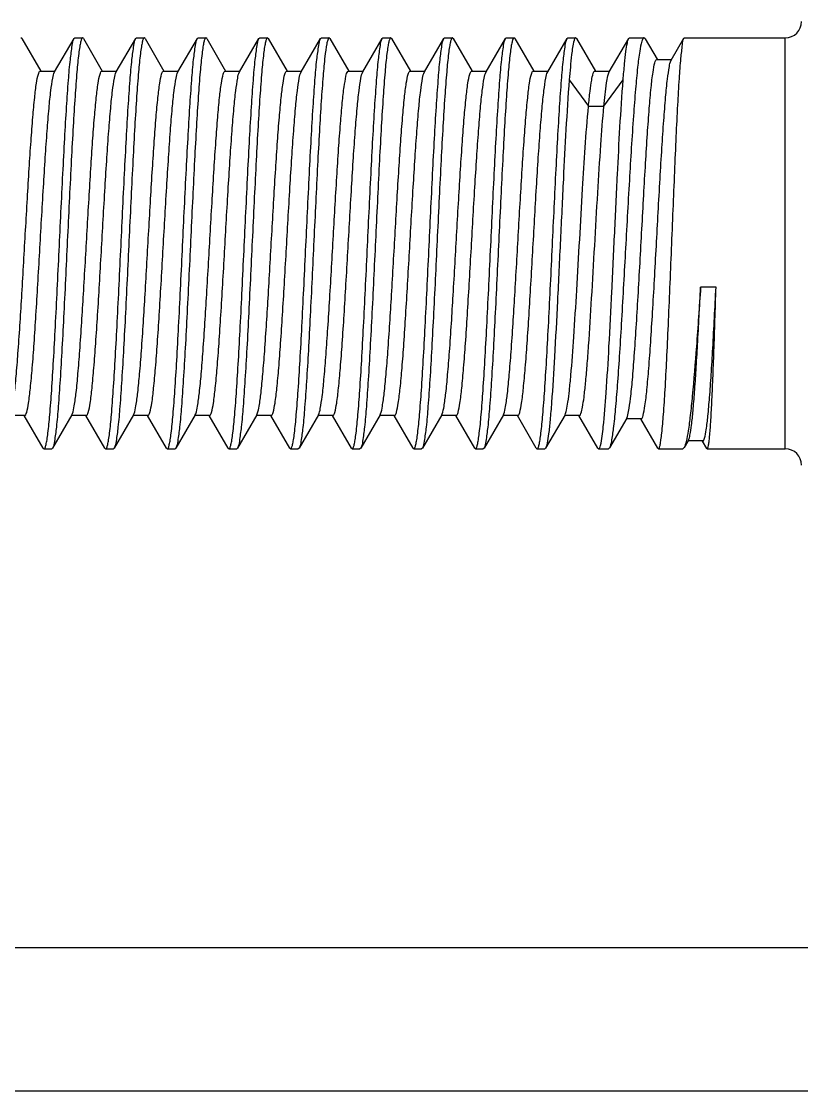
# Model space of a CAD drawing. Extents: x 4995099 to 5303443, y 4627657 to 4889583.
# Drawn here: x 5062241.9 to 5062436, y 4728626.6 to 4728892.8 of the extents above; entities that cross this region are included whole.
import ezdxf

# ---------------------------------------------------------------- set-up
doc = ezdxf.new("R2010")
doc.units = 0
doc.header["$LTSCALE"] = 1000
doc.header["$MEASUREMENT"] = 0
doc.layers.get('0').update_dxf_attribs({"color": 4, "linetype": 'CONTINUOUS'})

msp = doc.modelspace()

# ---------------------------------------------------------------- linework, layer by layer
for p, q in [((5062241.99, 4728888.5), (5062241.79, 4728888.68)), ((5062241.99, 4728888.5), (5062246.69, 4728880.4)), ((5062250.16, 4728880.19), (5062255, 4728888.51)), ((5062255, 4728888.51), (5062255.2, 4728888.68)), ((5062255.2, 4728888.68), (5062257.12, 4728888.68)), ((5062255.2, 4728888.68), (5062257.12, 4728888.68)), ((5062257.12, 4728888.68), (5062257.1, 4728888.67)), ((5062257.32, 4728888.5), (5062257.12, 4728888.68)), ((5062257.32, 4728888.5), (5062262.02, 4728880.4)), ((5062265.5, 4728880.19), (5062270.34, 4728888.51)), ((5062270.34, 4728888.51), (5062270.54, 4728888.68)), ((5062270.54, 4728888.68), (5062272.46, 4728888.68)), ((5062270.54, 4728888.68), (5062272.46, 4728888.68)), ((5062272.46, 4728888.68), (5062272.43, 4728888.67)), ((5062272.66, 4728888.5), (5062272.46, 4728888.68)), ((5062272.66, 4728888.5), (5062277.36, 4728880.4)), ((5062280.83, 4728880.19), (5062285.67, 4728888.51)), ((5062285.67, 4728888.51), (5062285.87, 4728888.68)), ((5062285.87, 4728888.68), (5062287.79, 4728888.68)), ((5062285.87, 4728888.68), (5062287.79, 4728888.68)), ((5062287.79, 4728888.68), (5062287.76, 4728888.67)), ((5062287.99, 4728888.5), (5062287.79, 4728888.68)), ((5062287.99, 4728888.5), (5062292.69, 4728880.4)), ((5062296.16, 4728880.19), (5062301, 4728888.51)), ((5062301, 4728888.51), (5062301.2, 4728888.68)), ((5062301.2, 4728888.68), (5062303.12, 4728888.68)), ((5062301.2, 4728888.68), (5062303.12, 4728888.68)), ((5062303.12, 4728888.68), (5062303.09, 4728888.67)), ((5062303.32, 4728888.5), (5062303.12, 4728888.68)), ((5062303.32, 4728888.5), (5062308.02, 4728880.4)), ((5062311.5, 4728880.19), (5062316.33, 4728888.51)), ((5062316.33, 4728888.51), (5062316.53, 4728888.68)), ((5062316.53, 4728888.68), (5062318.45, 4728888.68)), ((5062316.53, 4728888.68), (5062318.32, 4728888.68)), ((5062318.39, 4728888.66), (5062318.32, 4728888.6)), ((5062318.45, 4728888.68), (5062318.39, 4728888.66)), ((5062318.66, 4728888.5), (5062318.45, 4728888.68)), ((5062318.66, 4728888.5), (5062323.36, 4728880.4)), ((5062326.83, 4728880.19), (5062331.67, 4728888.51)), ((5062331.67, 4728888.51), (5062331.73, 4728888.6)), ((5062331.73, 4728888.6), (5062331.8, 4728888.66)), ((5062331.8, 4728888.66), (5062331.87, 4728888.68)), ((5062331.87, 4728888.68), (5062333.79, 4728888.68)), ((5062331.87, 4728888.68), (5062333.79, 4728888.68)), ((5062333.79, 4728888.68), (5062333.76, 4728888.67)), ((5062333.99, 4728888.5), (5062333.79, 4728888.68)), ((5062333.99, 4728888.5), (5062338.69, 4728880.4)), ((5062342.16, 4728880.19), (5062347, 4728888.51)), ((5062347, 4728888.51), (5062347.2, 4728888.68)), ((5062347.2, 4728888.68), (5062349.12, 4728888.68)), ((5062347.2, 4728888.68), (5062349.12, 4728888.68)), ((5062349.12, 4728888.68), (5062349.09, 4728888.67)), ((5062349.32, 4728888.5), (5062349.12, 4728888.68)), ((5062349.32, 4728888.5), (5062354.02, 4728880.4)), ((5062357.5, 4728880.19), (5062362.33, 4728888.51)), ((5062362.33, 4728888.51), (5062362.53, 4728888.68)), ((5062362.53, 4728888.68), (5062364.45, 4728888.68)), ((5062362.53, 4728888.68), (5062364.45, 4728888.68)), ((5062364.45, 4728888.68), (5062364.43, 4728888.67)), ((5062364.65, 4728888.5), (5062364.45, 4728888.68)), ((5062364.65, 4728888.5), (5062369.35, 4728880.4)), ((5062372.83, 4728880.19), (5062377.67, 4728888.51)), ((5062377.67, 4728888.51), (5062377.87, 4728888.68)), ((5062377.87, 4728888.68), (5062379.8, 4728888.68)), ((5062377.87, 4728888.68), (5062379.8, 4728888.68)), ((5062380.01, 4728888.5), (5062379.8, 4728888.68)), ((5062380.01, 4728888.5), (5062384.69, 4728880.42)), ((5062388.16, 4728880.22), (5062392.99, 4728888.51)), ((5062392.99, 4728888.51), (5062393.18, 4728888.68)), ((5062393.18, 4728888.68), (5062396.78, 4728888.68)), ((5062393.18, 4728888.68), (5062396.78, 4728888.68)), ((5062397.08, 4728888.43), (5062396.78, 4728888.68)), ((5062397.08, 4728888.43), (5062400.03, 4728883.34)), ((5062403.55, 4728883.09), (5062406.73, 4728888.57)), ((5062406.73, 4728888.57), (5062406.86, 4728888.68)), ((5062406.86, 4728888.68), (5062431.92, 4728888.68)), ((5062406.86, 4728888.68), (5062431.92, 4728888.68)), ((5062431.92, 4728786.46), (5062431.92, 4728888.68)), ((5062399.95, 4728883.29), (5062403.67, 4728883.29)), ((5062246.57, 4728880.4), (5062250.28, 4728880.4)), ((5062261.9, 4728880.4), (5062265.62, 4728880.4)), ((5062277.24, 4728880.4), (5062280.95, 4728880.4)), ((5062292.57, 4728880.4), (5062296.28, 4728880.4)), ((5062307.9, 4728880.4), (5062311.62, 4728880.4)), ((5062323.1, 4728880.34), (5062323.24, 4728880.4)), ((5062323.24, 4728880.4), (5062326.95, 4728880.4)), ((5062338.57, 4728880.4), (5062342.28, 4728880.4)), ((5062353.9, 4728880.4), (5062357.61, 4728880.4)), ((5062369.23, 4728880.4), (5062372.95, 4728880.4)), ((5062384.57, 4728880.42), (5062388.28, 4728880.42)), ((5062378.2, 4728878.25), (5062382.98, 4728871.66)), ((5062386.81, 4728871.66), (5062391.61, 4728878.25)), ((5062382.98, 4728871.66), (5062386.81, 4728871.66)), ((5062414.71, 4728826.69), (5062410.88, 4728826.69)), ((5062242.74, 4728794.74), (5062239.02, 4728794.74)), ((5062247.34, 4728786.63), (5062242.62, 4728794.74)), ((5062254.48, 4728794.95), (5062249.66, 4728786.63)), ((5062258.07, 4728794.74), (5062254.36, 4728794.74)), ((5062254.48, 4728794.95), (5062254.6, 4728795.22)), ((5062262.67, 4728786.63), (5062257.95, 4728794.74)), ((5062269.81, 4728794.95), (5062264.99, 4728786.63)), ((5062273.4, 4728794.74), (5062269.69, 4728794.74)), ((5062269.81, 4728794.95), (5062269.93, 4728795.21)), ((5062278, 4728786.63), (5062273.28, 4728794.74)), ((5062285.14, 4728794.95), (5062280.32, 4728786.63)), ((5062288.74, 4728794.74), (5062285.02, 4728794.74)), ((5062285.14, 4728794.95), (5062285.26, 4728795.2)), ((5062293.33, 4728786.63), (5062288.62, 4728794.74)), ((5062300.48, 4728794.95), (5062295.66, 4728786.63)), ((5062304.07, 4728794.74), (5062300.36, 4728794.74)), ((5062300.48, 4728794.95), (5062300.59, 4728795.19)), ((5062308.67, 4728786.63), (5062303.95, 4728794.74)), ((5062315.81, 4728794.95), (5062310.99, 4728786.63)), ((5062319.4, 4728794.74), (5062315.69, 4728794.74)), ((5062324, 4728786.63), (5062319.28, 4728794.74)), ((5062331.14, 4728794.95), (5062326.32, 4728786.63)), ((5062334.73, 4728794.74), (5062331.02, 4728794.74)), ((5062331.14, 4728794.95), (5062331.25, 4728795.16)), ((5062339.33, 4728786.63), (5062334.62, 4728794.74)), ((5062346.47, 4728794.95), (5062341.66, 4728786.63)), ((5062350.07, 4728794.74), (5062346.35, 4728794.74)), ((5062346.47, 4728794.95), (5062346.57, 4728795.15)), ((5062354.67, 4728786.63), (5062349.95, 4728794.74)), ((5062361.81, 4728794.95), (5062356.99, 4728786.63)), ((5062365.4, 4728794.74), (5062361.69, 4728794.74)), ((5062361.81, 4728794.95), (5062361.9, 4728795.14)), ((5062370, 4728786.63), (5062365.28, 4728794.74)), ((5062377.14, 4728794.95), (5062372.32, 4728786.63)), ((5062380.73, 4728794.74), (5062377.02, 4728794.74)), ((5062385.33, 4728786.63), (5062380.61, 4728794.74)), ((5062392.49, 4728794.09), (5062388.19, 4728786.67)), ((5062396.09, 4728793.89), (5062392.38, 4728793.89)), ((5062400.22, 4728786.6), (5062395.97, 4728793.89)), ((5062407.84, 4728788.6), (5062406.77, 4728786.76)), ((5062411.47, 4728788.42), (5062407.74, 4728788.42)), ((5062412.45, 4728786.54), (5062411.39, 4728788.38)), ((5062247.34, 4728786.63), (5062247.54, 4728786.46)), ((5062247.54, 4728786.46), (5062249.46, 4728786.46)), ((5062247.54, 4728786.46), (5062249.46, 4728786.46)), ((5062247.54, 4728786.46), (5062247.56, 4728786.46)), ((5062249.66, 4728786.63), (5062249.46, 4728786.46)), ((5062262.67, 4728786.63), (5062262.87, 4728786.46)), ((5062262.87, 4728786.46), (5062264.79, 4728786.46)), ((5062262.87, 4728786.46), (5062264.79, 4728786.46)), ((5062262.87, 4728786.46), (5062262.9, 4728786.46)), ((5062264.99, 4728786.63), (5062264.79, 4728786.46)), ((5062278, 4728786.63), (5062278.2, 4728786.46)), ((5062278.2, 4728786.46), (5062280.12, 4728786.46)), ((5062278.2, 4728786.46), (5062280.12, 4728786.46)), ((5062278.2, 4728786.46), (5062278.23, 4728786.46)), ((5062280.32, 4728786.63), (5062280.12, 4728786.46)), ((5062293.33, 4728786.63), (5062293.54, 4728786.46)), ((5062293.54, 4728786.46), (5062295.46, 4728786.46)), ((5062293.54, 4728786.46), (5062295.46, 4728786.46)), ((5062293.54, 4728786.46), (5062293.56, 4728786.46)), ((5062295.66, 4728786.63), (5062295.46, 4728786.46)), ((5062308.67, 4728786.63), (5062308.87, 4728786.46)), ((5062308.87, 4728786.46), (5062310.79, 4728786.46)), ((5062308.87, 4728786.46), (5062310.79, 4728786.46)), ((5062308.87, 4728786.46), (5062308.9, 4728786.46)), ((5062310.99, 4728786.63), (5062310.79, 4728786.46)), ((5062324, 4728786.63), (5062324.2, 4728786.46)), ((5062324.2, 4728786.46), (5062326.12, 4728786.46)), ((5062324.2, 4728786.46), (5062326.12, 4728786.46)), ((5062324.2, 4728786.46), (5062324.23, 4728786.46)), ((5062326.32, 4728786.63), (5062326.12, 4728786.46)), ((5062339.33, 4728786.63), (5062339.53, 4728786.46)), ((5062339.53, 4728786.46), (5062341.45, 4728786.46)), ((5062339.53, 4728786.46), (5062341.45, 4728786.46)), ((5062339.53, 4728786.46), (5062339.56, 4728786.46)), ((5062341.66, 4728786.63), (5062341.45, 4728786.46)), ((5062354.67, 4728786.63), (5062354.87, 4728786.46)), ((5062354.87, 4728786.46), (5062356.79, 4728786.46)), ((5062354.87, 4728786.46), (5062356.79, 4728786.46)), ((5062354.87, 4728786.46), (5062354.89, 4728786.46)), ((5062356.99, 4728786.63), (5062356.79, 4728786.46)), ((5062370, 4728786.63), (5062370.2, 4728786.46)), ((5062370.2, 4728786.46), (5062372.12, 4728786.46)), ((5062370.2, 4728786.46), (5062372.12, 4728786.46)), ((5062370.2, 4728786.46), (5062370.23, 4728786.46)), ((5062372.32, 4728786.63), (5062372.12, 4728786.46)), ((5062385.33, 4728786.63), (5062385.53, 4728786.46)), ((5062385.53, 4728786.46), (5062387.94, 4728786.46)), ((5062385.53, 4728786.46), (5062387.94, 4728786.46)), ((5062388.19, 4728786.67), (5062387.94, 4728786.46)), ((5062400.22, 4728786.6), (5062400.38, 4728786.46)), ((5062400.38, 4728786.46), (5062406.42, 4728786.46)), ((5062400.38, 4728786.46), (5062406.42, 4728786.46)), ((5062400.38, 4728786.46), (5062400.4, 4728786.46)), ((5062406.77, 4728786.76), (5062406.42, 4728786.46)), ((5062412.45, 4728786.54), (5062412.55, 4728786.46)), ((5062412.55, 4728786.46), (5062431.92, 4728786.46)), ((5062412.55, 4728786.46), (5062431.92, 4728786.46)), ((5062412.55, 4728786.46), (5062412.56, 4728786.46)), ((5063624.11, 4728662.37), (5062236.15, 4728662.37)), ((5063666.34, 4728626.94), (5061869.1, 4728626.59))]:
    msp.add_line(p, q)
for centre, start, end in [((5062431.92, 4728892.77), 270, 0), ((5062431.92, 4728782.37), 0, 90)]:
    msp.add_arc(centre, 4.09, start, end)
for points, knots in [([(5062247.56, 4728786.46), (5062247.68, 4728786.49), (5062247.87, 4728786.9), (5062248.07, 4728787.62), (5062248.3, 4728788.85), (5062248.63, 4728791.3), (5062249.02, 4728795.41), (5062249.47, 4728801.43), (5062249.92, 4728808.77), (5062250.37, 4728817.14), (5062250.83, 4728826.26), (5062251.44, 4728838.92), (5062252.03, 4728851.44), (5062252.65, 4728863.36), (5062253.1, 4728871.12), (5062253.56, 4728877.65), (5062253.97, 4728882.77), (5062254.45, 4728886.18), (5062254.7, 4728887.99), (5062255, 4728888.51)], [0, 0, 0, 0, 0.003606, 0.011247, 0.023193, 0.039402, 0.084085, 0.143776, 0.216348, 0.299195, 0.389329, 0.483501, 0.670341, 0.756263, 0.832981, 0.897738, 0.948217, 0.982646, 1, 1, 1, 1]), ([(5062257.1, 4728888.67), (5062256.98, 4728888.65), (5062256.78, 4728888.23), (5062256.59, 4728887.52), (5062256.36, 4728886.29), (5062256.03, 4728883.84), (5062255.64, 4728879.72), (5062255.19, 4728873.7), (5062254.74, 4728866.37), (5062254.29, 4728857.99), (5062253.83, 4728848.88), (5062253.22, 4728836.22), (5062252.63, 4728823.7), (5062252.01, 4728811.79), (5062251.56, 4728804.03), (5062251.1, 4728797.5), (5062250.69, 4728792.38), (5062250.21, 4728788.96), (5062249.96, 4728787.15), (5062249.66, 4728786.63)], [0, 0, 0, 0, 0.003611, 0.011257, 0.023206, 0.039418, 0.084102, 0.143789, 0.216352, 0.299187, 0.389308, 0.483467, 0.670284, 0.756201, 0.832919, 0.897682, 0.948173, 0.982621, 1, 1, 1, 1]), ([(5062262.9, 4728786.46), (5062263.02, 4728786.49), (5062263.21, 4728786.9), (5062263.41, 4728787.62), (5062263.63, 4728788.85), (5062263.96, 4728791.3), (5062264.35, 4728795.41), (5062264.8, 4728801.43), (5062265.25, 4728808.77), (5062265.71, 4728817.14), (5062266.16, 4728826.26), (5062266.77, 4728838.92), (5062267.36, 4728851.44), (5062267.99, 4728863.36), (5062268.43, 4728871.12), (5062268.9, 4728877.65), (5062269.3, 4728882.77), (5062269.79, 4728886.18), (5062270.04, 4728887.99), (5062270.34, 4728888.51)], [0, 0, 0, 0, 0.003605, 0.011245, 0.02319, 0.039399, 0.084083, 0.143774, 0.216346, 0.299192, 0.389329, 0.483503, 0.670341, 0.756263, 0.832983, 0.89774, 0.948218, 0.982646, 1, 1, 1, 1]), ([(5062272.43, 4728888.67), (5062272.31, 4728888.65), (5062272.12, 4728888.23), (5062271.92, 4728887.52), (5062271.7, 4728886.29), (5062271.36, 4728883.84), (5062270.97, 4728879.72), (5062270.52, 4728873.7), (5062270.07, 4728866.37), (5062269.62, 4728858), (5062269.16, 4728848.88), (5062268.56, 4728836.22), (5062267.97, 4728823.7), (5062267.34, 4728811.79), (5062266.89, 4728804.03), (5062266.43, 4728797.5), (5062266.03, 4728792.38), (5062265.54, 4728788.96), (5062265.29, 4728787.15), (5062264.99, 4728786.63)], [0, 0, 0, 0, 0.00361, 0.011255, 0.023204, 0.039415, 0.084097, 0.14378, 0.216342, 0.299177, 0.389299, 0.483455, 0.670274, 0.756194, 0.832913, 0.897676, 0.948169, 0.98262, 1, 1, 1, 1]), ([(5062278.23, 4728786.46), (5062278.35, 4728786.49), (5062278.54, 4728786.9), (5062278.74, 4728787.62), (5062278.96, 4728788.85), (5062279.3, 4728791.3), (5062279.69, 4728795.41), (5062280.13, 4728801.43), (5062280.58, 4728808.77), (5062281.04, 4728817.15), (5062281.49, 4728826.26), (5062282.1, 4728838.92), (5062282.69, 4728851.44), (5062283.32, 4728863.36), (5062283.77, 4728871.12), (5062284.23, 4728877.65), (5062284.63, 4728882.77), (5062285.12, 4728886.18), (5062285.37, 4728887.99), (5062285.67, 4728888.51)], [0, 0, 0, 0, 0.003606, 0.011248, 0.023195, 0.039406, 0.084093, 0.143786, 0.216358, 0.299206, 0.389346, 0.483519, 0.670351, 0.756273, 0.832991, 0.897744, 0.948219, 0.982646, 1, 1, 1, 1]), ([(5062287.76, 4728888.67), (5062287.64, 4728888.65), (5062287.45, 4728888.23), (5062287.25, 4728887.52), (5062287.03, 4728886.29), (5062286.7, 4728883.83), (5062286.3, 4728879.72), (5062285.86, 4728873.7), (5062285.41, 4728866.37), (5062284.95, 4728857.99), (5062284.5, 4728848.88), (5062283.89, 4728836.22), (5062283.3, 4728823.7), (5062282.67, 4728811.78), (5062282.22, 4728804.03), (5062281.76, 4728797.5), (5062281.36, 4728792.38), (5062280.87, 4728788.96), (5062280.62, 4728787.15), (5062280.32, 4728786.63)], [0, 0, 0, 0, 0.003613, 0.011261, 0.023214, 0.039428, 0.084117, 0.143805, 0.21637, 0.299211, 0.389338, 0.483496, 0.670304, 0.756216, 0.832931, 0.89769, 0.948176, 0.982622, 1, 1, 1, 1]), ([(5062293.56, 4728786.46), (5062293.68, 4728786.49), (5062293.87, 4728786.9), (5062294.07, 4728787.62), (5062294.3, 4728788.85), (5062294.63, 4728791.3), (5062295.02, 4728795.41), (5062295.47, 4728801.43), (5062295.92, 4728808.77), (5062296.37, 4728817.14), (5062296.83, 4728826.26), (5062297.43, 4728838.92), (5062298.03, 4728851.44), (5062298.65, 4728863.36), (5062299.1, 4728871.12), (5062299.56, 4728877.65), (5062299.97, 4728882.77), (5062300.45, 4728886.18), (5062300.7, 4728887.99), (5062301, 4728888.51)], [0, 0, 0, 0, 0.003605, 0.011245, 0.02319, 0.039398, 0.084078, 0.143767, 0.216337, 0.299182, 0.389315, 0.483487, 0.670329, 0.756258, 0.83298, 0.897737, 0.948214, 0.982645, 1, 1, 1, 1]), ([(5062303.09, 4728888.67), (5062302.97, 4728888.65), (5062302.78, 4728888.23), (5062302.59, 4728887.52), (5062302.36, 4728886.29), (5062302.03, 4728883.84), (5062301.64, 4728879.72), (5062301.19, 4728873.7), (5062300.74, 4728866.37), (5062300.29, 4728858), (5062299.83, 4728848.88), (5062299.22, 4728836.22), (5062298.63, 4728823.7), (5062298.01, 4728811.79), (5062297.56, 4728804.03), (5062297.1, 4728797.5), (5062296.69, 4728792.38), (5062296.2, 4728788.96), (5062295.95, 4728787.15), (5062295.66, 4728786.63)], [0, 0, 0, 0, 0.00361, 0.011255, 0.023204, 0.039414, 0.084096, 0.14378, 0.216342, 0.299175, 0.389295, 0.483453, 0.670272, 0.756195, 0.832918, 0.89768, 0.94817, 0.98262, 1, 1, 1, 1]), ([(5062308.9, 4728786.46), (5062309.02, 4728786.49), (5062309.21, 4728786.91), (5062309.4, 4728787.62), (5062309.63, 4728788.85), (5062309.96, 4728791.3), (5062310.35, 4728795.41), (5062310.8, 4728801.44), (5062311.25, 4728808.77), (5062311.7, 4728817.15), (5062312.16, 4728826.26), (5062312.77, 4728838.92), (5062313.36, 4728851.44), (5062313.98, 4728863.36), (5062314.43, 4728871.12), (5062314.89, 4728877.65), (5062315.3, 4728882.77), (5062315.79, 4728886.18), (5062316.04, 4728887.99), (5062316.33, 4728888.51)], [0, 0, 0, 0, 0.003608, 0.011251, 0.0232, 0.039412, 0.0841, 0.143792, 0.216367, 0.299219, 0.389359, 0.483531, 0.670361, 0.756279, 0.832994, 0.897747, 0.94822, 0.982647, 1, 1, 1, 1]), ([(5062318.32, 4728888.6), (5062318.2, 4728888.47), (5062318.04, 4728887.98), (5062317.69, 4728886.47), (5062317.33, 4728883.48), (5062316.89, 4728878.75), (5062316.45, 4728872.56), (5062316, 4728865.14), (5062315.56, 4728856.76), (5062315.11, 4728847.7), (5062314.51, 4728835.2), (5062313.92, 4728822.89), (5062313.31, 4728811.2), (5062312.86, 4728803.61), (5062312.41, 4728797.24), (5062312.01, 4728792.24), (5062311.53, 4728788.9), (5062311.28, 4728787.14), (5062310.99, 4728786.63)], [0, 0, 0, 0, 0.005244, 0.014609, 0.045815, 0.092875, 0.154195, 0.22765, 0.310678, 0.400368, 0.493572, 0.677434, 0.761652, 0.836715, 0.899999, 0.949307, 0.982964, 1, 1, 1, 1]), ([(5062324.23, 4728786.46), (5062324.35, 4728786.49), (5062324.54, 4728786.9), (5062324.74, 4728787.62), (5062324.96, 4728788.85), (5062325.29, 4728791.3), (5062325.69, 4728795.41), (5062326.13, 4728801.43), (5062326.58, 4728808.76), (5062327.04, 4728817.14), (5062327.49, 4728826.25), (5062328.1, 4728838.91), (5062328.69, 4728851.44), (5062329.32, 4728863.36), (5062329.77, 4728871.11), (5062330.23, 4728877.65), (5062330.63, 4728882.77), (5062331.12, 4728886.18), (5062331.37, 4728887.99), (5062331.67, 4728888.51)], [0, 0, 0, 0, 0.003598, 0.011231, 0.023168, 0.039371, 0.084041, 0.143721, 0.216288, 0.299135, 0.389272, 0.483446, 0.670301, 0.756235, 0.832961, 0.897725, 0.94821, 0.982644, 1, 1, 1, 1]), ([(5062333.76, 4728888.67), (5062333.64, 4728888.65), (5062333.45, 4728888.23), (5062333.25, 4728887.52), (5062333.03, 4728886.29), (5062332.69, 4728883.84), (5062332.3, 4728879.72), (5062331.86, 4728873.7), (5062331.41, 4728866.37), (5062330.95, 4728857.99), (5062330.5, 4728848.88), (5062329.89, 4728836.22), (5062329.3, 4728823.7), (5062328.67, 4728811.79), (5062328.22, 4728804.03), (5062327.76, 4728797.5), (5062327.36, 4728792.38), (5062326.87, 4728788.96), (5062326.62, 4728787.15), (5062326.32, 4728786.63)], [0, 0, 0, 0, 0.00361, 0.011255, 0.023204, 0.039415, 0.0841, 0.143787, 0.21635, 0.299184, 0.389308, 0.483468, 0.670284, 0.7562, 0.83292, 0.897683, 0.948173, 0.982621, 1, 1, 1, 1]), ([(5062339.56, 4728786.46), (5062339.68, 4728786.49), (5062339.87, 4728786.9), (5062340.07, 4728787.62), (5062340.29, 4728788.85), (5062340.63, 4728791.3), (5062341.02, 4728795.41), (5062341.47, 4728801.43), (5062341.92, 4728808.77), (5062342.37, 4728817.14), (5062342.83, 4728826.26), (5062343.43, 4728838.92), (5062344.02, 4728851.44), (5062344.65, 4728863.36), (5062345.1, 4728871.12), (5062345.56, 4728877.65), (5062345.96, 4728882.77), (5062346.45, 4728886.18), (5062346.7, 4728887.99), (5062347, 4728888.51)], [0, 0, 0, 0, 0.003606, 0.011247, 0.023192, 0.039401, 0.084085, 0.143776, 0.216348, 0.299195, 0.38933, 0.483503, 0.670342, 0.756264, 0.832982, 0.897739, 0.948217, 0.982647, 1, 1, 1, 1]), ([(5062349.09, 4728888.67), (5062348.97, 4728888.65), (5062348.78, 4728888.23), (5062348.58, 4728887.52), (5062348.36, 4728886.29), (5062348.03, 4728883.84), (5062347.64, 4728879.72), (5062347.19, 4728873.7), (5062346.74, 4728866.37), (5062346.28, 4728857.99), (5062345.83, 4728848.88), (5062345.22, 4728836.22), (5062344.63, 4728823.7), (5062344, 4728811.79), (5062343.56, 4728804.03), (5062343.1, 4728797.5), (5062342.69, 4728792.38), (5062342.2, 4728788.96), (5062341.95, 4728787.15), (5062341.66, 4728786.63)], [0, 0, 0, 0, 0.003611, 0.011257, 0.023206, 0.039418, 0.084102, 0.143788, 0.216352, 0.299187, 0.389308, 0.483466, 0.670283, 0.7562, 0.832918, 0.897681, 0.948172, 0.982621, 1, 1, 1, 1]), ([(5062354.89, 4728786.46), (5062355.01, 4728786.49), (5062355.21, 4728786.9), (5062355.4, 4728787.62), (5062355.63, 4728788.85), (5062355.96, 4728791.3), (5062356.35, 4728795.41), (5062356.8, 4728801.43), (5062357.25, 4728808.77), (5062357.7, 4728817.14), (5062358.16, 4728826.26), (5062358.77, 4728838.92), (5062359.36, 4728851.44), (5062359.98, 4728863.36), (5062360.43, 4728871.12), (5062360.89, 4728877.65), (5062361.3, 4728882.77), (5062361.78, 4728886.18), (5062362.03, 4728887.99), (5062362.33, 4728888.51)], [0, 0, 0, 0, 0.003604, 0.011244, 0.023189, 0.039398, 0.084081, 0.143773, 0.216344, 0.29919, 0.389328, 0.483502, 0.67034, 0.756263, 0.832984, 0.89774, 0.948217, 0.982646, 1, 1, 1, 1]), ([(5062364.43, 4728888.67), (5062364.31, 4728888.65), (5062364.11, 4728888.23), (5062363.92, 4728887.52), (5062363.69, 4728886.29), (5062363.36, 4728883.84), (5062362.97, 4728879.72), (5062362.52, 4728873.7), (5062362.07, 4728866.37), (5062361.62, 4728858), (5062361.16, 4728848.88), (5062360.55, 4728836.22), (5062359.96, 4728823.7), (5062359.34, 4728811.79), (5062358.89, 4728804.03), (5062358.43, 4728797.5), (5062358.02, 4728792.38), (5062357.54, 4728788.96), (5062357.29, 4728787.15), (5062356.99, 4728786.63)], [0, 0, 0, 0, 0.00361, 0.011255, 0.023205, 0.039416, 0.084097, 0.143781, 0.216343, 0.299178, 0.3893, 0.483456, 0.670274, 0.756195, 0.832914, 0.897676, 0.948169, 0.98262, 1, 1, 1, 1]), ([(5062370.23, 4728786.46), (5062370.35, 4728786.49), (5062370.54, 4728786.9), (5062370.74, 4728787.62), (5062370.96, 4728788.85), (5062371.29, 4728791.3), (5062371.68, 4728795.41), (5062372.13, 4728801.43), (5062372.58, 4728808.77), (5062373.04, 4728817.14), (5062373.49, 4728826.26), (5062374.1, 4728838.92), (5062374.69, 4728851.44), (5062375.32, 4728863.36), (5062375.76, 4728871.12), (5062376.23, 4728877.65), (5062376.63, 4728882.77), (5062377.12, 4728886.18), (5062377.37, 4728887.99), (5062377.67, 4728888.51)], [0, 0, 0, 0, 0.003606, 0.011247, 0.023194, 0.039404, 0.084092, 0.143784, 0.216355, 0.299204, 0.389343, 0.483517, 0.670349, 0.756272, 0.83299, 0.897744, 0.948219, 0.982646, 1, 1, 1, 1]), ([(5062379.4, 4728888), (5062379.06, 4728886.87), (5062378.68, 4728883.59), (5062378.36, 4728880.34), (5062378.2, 4728878.25)], [0, 0, 0, 0, 0.35995, 1, 1, 1, 1]), ([(5062379.8, 4728888.68), (5062379.76, 4728888.68), (5062379.51, 4728888.53), (5062379.46, 4728888.23), (5062379.4, 4728888)], [0, 0, 0, 0, 0.135051, 1, 1, 1, 1]), ([(5062396.24, 4728887.82), (5062395.99, 4728887.01), (5062395.62, 4728884.85), (5062395.13, 4728880.89), (5062394.64, 4728875.54), (5062393.92, 4728866.18), (5062393.1, 4728852.6), (5062392.15, 4728835.31), (5062391.34, 4728820.69), (5062390.67, 4728809.71), (5062390.19, 4728802.63), (5062389.7, 4728796.68), (5062389.26, 4728792.01), (5062388.77, 4728788.85), (5062388.47, 4728787.17), (5062388.19, 4728786.67)], [0, 0, 0, 0, 0.024854, 0.064557, 0.117968, 0.183425, 0.34188, 0.519926, 0.695025, 0.774452, 0.845022, 0.904492, 0.95099, 0.983092, 1, 1, 1, 1]), ([(5062391.61, 4728878.25), (5062391.72, 4728879.58), (5062391.92, 4728881.93), (5062392.24, 4728884.99), (5062392.58, 4728887.08), (5062392.8, 4728888.18), (5062392.99, 4728888.51)], [0, 0, 0, 0, 0.384742, 0.682919, 0.888847, 1, 1, 1, 1]), ([(5062396.78, 4728888.68), (5062396.73, 4728888.68), (5062396.41, 4728888.5), (5062396.33, 4728888.1), (5062396.24, 4728887.82)], [0, 0, 0, 0, 0.138496, 1, 1, 1, 1]), ([(5062400.4, 4728786.46), (5062400.52, 4728786.49), (5062400.68, 4728786.92), (5062400.86, 4728787.63), (5062401.05, 4728788.87), (5062401.35, 4728791.35), (5062401.7, 4728795.5), (5062402.09, 4728801.58), (5062402.48, 4728808.98), (5062402.87, 4728817.42), (5062403.27, 4728826.61), (5062403.66, 4728836.19), (5062404.04, 4728845.82), (5062404.43, 4728855.15), (5062404.81, 4728863.84), (5062405.18, 4728871.57), (5062405.57, 4728878.05), (5062405.88, 4728883.08), (5062406.31, 4728886.37), (5062406.46, 4728888.1), (5062406.73, 4728888.57)], [0, 0, 0, 0, 0.003479, 0.011119, 0.023138, 0.039478, 0.084569, 0.144819, 0.218054, 0.30161, 0.392438, 0.487225, 0.582511, 0.674818, 0.760772, 0.837237, 0.901428, 0.951015, 0.984221, 1, 1, 1, 1]), ([(5062392.49, 4728794.09), (5062392.78, 4728794.59), (5062393.06, 4728796.26), (5062393.54, 4728799.4), (5062393.96, 4728804.03), (5062394.43, 4728809.89), (5062394.88, 4728816.81), (5062395.51, 4728827.33), (5062396.11, 4728838.33), (5062396.72, 4728849.39), (5062397.17, 4728857.28), (5062397.62, 4728864.5), (5062398.07, 4728870.76), (5062398.51, 4728875.9), (5062398.93, 4728879.65), (5062399.33, 4728881.98), (5062399.63, 4728882.98), (5062399.84, 4728883.29), (5062399.95, 4728883.29)], [0, 0, 0, 0, 0.018969, 0.055155, 0.107429, 0.173883, 0.252061, 0.339075, 0.526651, 0.6204, 0.709614, 0.791122, 0.862062, 0.919981, 0.962927, 0.989567, 0.996641, 1, 1, 1, 1]), ([(5062396.09, 4728793.89), (5062396.2, 4728793.89), (5062396.43, 4728794.22), (5062396.73, 4728795.26), (5062397.15, 4728797.68), (5062397.58, 4728801.56), (5062398.03, 4728806.85), (5062398.49, 4728813.27), (5062398.95, 4728820.61), (5062399.41, 4728828.59), (5062400.02, 4728839.67), (5062400.61, 4728850.61), (5062401.23, 4728861.02), (5062401.68, 4728867.79), (5062402.13, 4728873.5), (5062402.54, 4728877.99), (5062403.01, 4728881.02), (5062403.28, 4728882.62), (5062403.55, 4728883.09)], [0, 0, 0, 0, 0.003512, 0.010895, 0.03862, 0.083116, 0.142813, 0.21551, 0.298517, 0.388779, 0.482991, 0.669589, 0.75528, 0.831778, 0.896415, 0.946979, 0.981812, 1, 1, 1, 1]), ([(5062239.27, 4728795.23), (5062239.51, 4728795.85), (5062239.82, 4728797.63), (5062240.26, 4728800.93), (5062240.69, 4728805.52), (5062241.32, 4728813.68), (5062242.06, 4728825.57), (5062242.77, 4728838.16), (5062243.37, 4728848.56), (5062243.81, 4728855.96), (5062244.26, 4728862.73), (5062244.7, 4728868.61), (5062245.14, 4728873.44), (5062245.55, 4728876.97), (5062245.95, 4728879.16), (5062246.25, 4728880.11), (5062246.47, 4728880.4), (5062246.57, 4728880.4)], [0, 0, 0, 0, 0.023243, 0.062653, 0.117029, 0.184534, 0.349259, 0.534218, 0.626347, 0.713963, 0.794028, 0.863772, 0.920792, 0.963153, 0.989511, 0.996558, 1, 1, 1, 1]), ([(5062242.74, 4728794.74), (5062242.84, 4728794.74), (5062243.06, 4728795.04), (5062243.37, 4728796.02), (5062243.77, 4728798.29), (5062244.19, 4728801.94), (5062244.64, 4728806.92), (5062245.09, 4728812.99), (5062245.54, 4728819.95), (5062246, 4728827.54), (5062246.6, 4728838.13), (5062247.2, 4728848.63), (5062247.82, 4728858.66), (5062248.27, 4728865.22), (5062248.72, 4728870.77), (5062249.14, 4728875.15), (5062249.61, 4728878.14), (5062249.89, 4728879.72), (5062250.16, 4728880.19)], [0, 0, 0, 0, 0.003516, 0.010771, 0.037949, 0.081609, 0.140308, 0.211978, 0.294061, 0.383613, 0.477416, 0.664254, 0.750571, 0.827952, 0.893624, 0.945254, 0.981055, 1, 1, 1, 1]), ([(5062254.6, 4728795.22), (5062254.84, 4728795.83), (5062255.15, 4728797.6), (5062255.59, 4728800.9), (5062256.02, 4728805.48), (5062256.65, 4728813.64), (5062257.39, 4728825.53), (5062258.1, 4728838.13), (5062258.7, 4728848.53), (5062259.15, 4728855.94), (5062259.59, 4728862.71), (5062260.03, 4728868.6), (5062260.47, 4728873.43), (5062260.89, 4728876.97), (5062261.29, 4728879.16), (5062261.59, 4728880.11), (5062261.81, 4728880.4), (5062261.9, 4728880.4)], [0, 0, 0, 0, 0.023104, 0.0624, 0.116688, 0.184136, 0.348829, 0.533848, 0.62603, 0.713708, 0.793837, 0.863642, 0.920716, 0.963118, 0.989503, 0.996556, 1, 1, 1, 1]), ([(5062258.07, 4728794.74), (5062258.17, 4728794.74), (5062258.39, 4728795.04), (5062258.7, 4728796.02), (5062259.11, 4728798.29), (5062259.52, 4728801.94), (5062259.97, 4728806.92), (5062260.42, 4728812.99), (5062260.88, 4728819.95), (5062261.33, 4728827.54), (5062261.94, 4728838.13), (5062262.53, 4728848.63), (5062263.15, 4728858.66), (5062263.6, 4728865.22), (5062264.06, 4728870.77), (5062264.48, 4728875.15), (5062264.94, 4728878.14), (5062265.22, 4728879.72), (5062265.5, 4728880.19)], [0, 0, 0, 0, 0.003516, 0.010771, 0.037949, 0.081609, 0.140308, 0.211978, 0.294061, 0.383613, 0.477416, 0.664254, 0.750571, 0.827952, 0.893624, 0.945254, 0.981055, 1, 1, 1, 1]), ([(5062269.93, 4728795.21), (5062270.17, 4728795.82), (5062270.48, 4728797.58), (5062270.92, 4728800.87), (5062271.35, 4728805.44), (5062271.98, 4728813.59), (5062272.72, 4728825.49), (5062273.43, 4728838.09), (5062274.03, 4728848.5), (5062274.48, 4728855.91), (5062274.92, 4728862.69), (5062275.36, 4728868.59), (5062275.81, 4728873.42), (5062276.22, 4728876.97), (5062276.62, 4728879.15), (5062276.92, 4728880.11), (5062277.14, 4728880.4), (5062277.24, 4728880.4)], [0, 0, 0, 0, 0.022966, 0.062146, 0.116347, 0.183737, 0.348398, 0.533478, 0.625714, 0.713453, 0.793647, 0.863513, 0.92064, 0.963083, 0.989493, 0.996554, 1, 1, 1, 1]), ([(5062273.4, 4728794.74), (5062273.5, 4728794.74), (5062273.73, 4728795.04), (5062274.03, 4728796.02), (5062274.44, 4728798.29), (5062274.86, 4728801.94), (5062275.31, 4728806.92), (5062275.75, 4728812.99), (5062276.21, 4728819.95), (5062276.66, 4728827.54), (5062277.27, 4728838.13), (5062277.86, 4728848.63), (5062278.49, 4728858.66), (5062278.93, 4728865.22), (5062279.39, 4728870.77), (5062279.81, 4728875.15), (5062280.27, 4728878.14), (5062280.56, 4728879.72), (5062280.83, 4728880.19)], [0, 0, 0, 0, 0.003516, 0.010771, 0.037949, 0.081609, 0.140308, 0.211978, 0.294061, 0.383613, 0.477416, 0.664254, 0.750571, 0.827952, 0.893624, 0.945254, 0.981055, 1, 1, 1, 1]), ([(5062285.26, 4728795.2), (5062285.5, 4728795.8), (5062285.81, 4728797.56), (5062286.25, 4728800.84), (5062286.68, 4728805.41), (5062287.31, 4728813.55), (5062288.05, 4728825.44), (5062288.76, 4728838.05), (5062289.36, 4728848.47), (5062289.81, 4728855.89), (5062290.26, 4728862.67), (5062290.7, 4728868.58), (5062291.14, 4728873.41), (5062291.55, 4728876.96), (5062291.95, 4728879.15), (5062292.25, 4728880.11), (5062292.47, 4728880.4), (5062292.57, 4728880.4)], [0, 0, 0, 0, 0.022827, 0.061892, 0.116006, 0.183337, 0.347966, 0.533107, 0.625396, 0.713197, 0.793455, 0.863383, 0.920563, 0.963048, 0.989484, 0.996552, 1, 1, 1, 1]), ([(5062288.74, 4728794.74), (5062288.84, 4728794.74), (5062289.06, 4728795.04), (5062289.36, 4728796.02), (5062289.77, 4728798.29), (5062290.19, 4728801.94), (5062290.64, 4728806.92), (5062291.09, 4728812.99), (5062291.54, 4728819.95), (5062292, 4728827.54), (5062292.6, 4728838.13), (5062293.19, 4728848.63), (5062293.82, 4728858.66), (5062294.27, 4728865.22), (5062294.72, 4728870.77), (5062295.14, 4728875.15), (5062295.61, 4728878.14), (5062295.89, 4728879.72), (5062296.16, 4728880.19)], [0, 0, 0, 0, 0.003516, 0.010771, 0.037949, 0.081609, 0.140308, 0.211978, 0.294061, 0.383613, 0.477416, 0.664254, 0.750571, 0.827952, 0.893624, 0.945254, 0.981055, 1, 1, 1, 1]), ([(5062300.59, 4728795.19), (5062300.83, 4728795.79), (5062301.14, 4728797.54), (5062301.58, 4728800.8), (5062302.01, 4728805.37), (5062302.64, 4728813.51), (5062303.38, 4728825.4), (5062304.09, 4728838.01), (5062304.69, 4728848.43), (5062305.14, 4728855.86), (5062305.59, 4728862.65), (5062306.03, 4728868.56), (5062306.47, 4728873.4), (5062306.88, 4728876.96), (5062307.28, 4728879.15), (5062307.58, 4728880.11), (5062307.8, 4728880.4), (5062307.9, 4728880.4)], [0, 0, 0, 0, 0.022688, 0.061638, 0.115664, 0.182937, 0.347534, 0.532736, 0.625078, 0.712941, 0.793264, 0.863253, 0.920487, 0.963013, 0.989475, 0.996549, 1, 1, 1, 1]), ([(5062304.07, 4728794.74), (5062304.17, 4728794.74), (5062304.39, 4728795.04), (5062304.7, 4728796.02), (5062305.1, 4728798.29), (5062305.52, 4728801.94), (5062305.97, 4728806.92), (5062306.42, 4728812.99), (5062306.87, 4728819.95), (5062307.33, 4728827.54), (5062307.94, 4728838.13), (5062308.53, 4728848.63), (5062309.15, 4728858.66), (5062309.6, 4728865.22), (5062310.06, 4728870.77), (5062310.47, 4728875.15), (5062310.94, 4728878.14), (5062311.22, 4728879.72), (5062311.5, 4728880.19)], [0, 0, 0, 0, 0.003516, 0.010771, 0.037949, 0.081609, 0.140308, 0.211978, 0.294061, 0.383613, 0.477416, 0.664254, 0.750571, 0.827952, 0.893624, 0.945254, 0.981055, 1, 1, 1, 1]), ([(5062315.81, 4728794.95), (5062316.07, 4728795.4), (5062316.36, 4728796.95), (5062316.81, 4728799.84), (5062317.22, 4728804.09), (5062317.67, 4728809.48), (5062318.11, 4728815.86), (5062318.73, 4728825.64), (5062319.45, 4728838.47), (5062320.18, 4728851.24), (5062320.8, 4728860.85), (5062321.24, 4728867.02), (5062321.69, 4728872.14), (5062322.08, 4728876.13), (5062322.56, 4728878.64), (5062322.8, 4728880.04), (5062323.1, 4728880.34)], [0, 0, 0, 0, 0.018521, 0.053335, 0.103489, 0.167313, 0.24262, 0.326812, 0.509979, 0.691635, 0.773988, 0.846813, 0.907599, 0.95427, 0.985299, 1, 1, 1, 1]), ([(5062319.4, 4728794.74), (5062319.5, 4728794.74), (5062319.73, 4728795.04), (5062320.03, 4728796.02), (5062320.44, 4728798.29), (5062320.85, 4728801.94), (5062321.3, 4728806.92), (5062321.75, 4728812.99), (5062322.21, 4728819.95), (5062322.66, 4728827.54), (5062323.27, 4728838.13), (5062323.86, 4728848.63), (5062324.48, 4728858.66), (5062324.93, 4728865.22), (5062325.39, 4728870.77), (5062325.81, 4728875.15), (5062326.27, 4728878.14), (5062326.56, 4728879.72), (5062326.83, 4728880.19)], [0, 0, 0, 0, 0.003515, 0.010771, 0.037948, 0.081607, 0.140304, 0.211972, 0.294053, 0.383603, 0.477405, 0.664241, 0.750559, 0.82794, 0.893613, 0.945246, 0.981049, 1, 1, 1, 1]), ([(5062331.25, 4728795.16), (5062331.49, 4728795.76), (5062331.8, 4728797.5), (5062332.24, 4728800.74), (5062332.66, 4728805.29), (5062333.3, 4728813.42), (5062334.04, 4728825.32), (5062334.75, 4728837.94), (5062335.35, 4728848.37), (5062335.8, 4728855.81), (5062336.25, 4728862.62), (5062336.69, 4728868.54), (5062337.14, 4728873.39), (5062337.55, 4728876.95), (5062337.95, 4728879.15), (5062338.25, 4728880.11), (5062338.47, 4728880.4), (5062338.57, 4728880.4)], [0, 0, 0, 0, 0.022411, 0.061128, 0.114979, 0.182135, 0.346668, 0.531991, 0.624441, 0.712428, 0.79288, 0.862992, 0.920333, 0.962942, 0.989457, 0.996545, 1, 1, 1, 1]), ([(5062334.73, 4728794.74), (5062334.84, 4728794.74), (5062335.06, 4728795.04), (5062335.36, 4728796.02), (5062335.77, 4728798.29), (5062336.19, 4728801.94), (5062336.64, 4728806.92), (5062337.09, 4728812.99), (5062337.54, 4728819.95), (5062337.99, 4728827.54), (5062338.6, 4728838.13), (5062339.19, 4728848.63), (5062339.82, 4728858.66), (5062340.27, 4728865.22), (5062340.72, 4728870.77), (5062341.14, 4728875.15), (5062341.61, 4728878.14), (5062341.89, 4728879.72), (5062342.16, 4728880.19)], [0, 0, 0, 0, 0.003515, 0.010772, 0.037949, 0.081609, 0.140308, 0.211978, 0.294061, 0.383612, 0.477416, 0.664253, 0.750571, 0.827952, 0.893624, 0.945254, 0.981055, 1, 1, 1, 1]), ([(5062346.57, 4728795.15), (5062346.82, 4728795.74), (5062347.13, 4728797.47), (5062347.57, 4728800.71), (5062347.99, 4728805.25), (5062348.63, 4728813.38), (5062349.37, 4728825.28), (5062350.08, 4728837.9), (5062350.68, 4728848.34), (5062351.13, 4728855.79), (5062351.58, 4728862.6), (5062352.02, 4728868.52), (5062352.47, 4728873.38), (5062352.88, 4728876.95), (5062353.28, 4728879.15), (5062353.58, 4728880.11), (5062353.8, 4728880.4), (5062353.9, 4728880.4)], [0, 0, 0, 0, 0.022272, 0.060873, 0.114636, 0.181733, 0.346234, 0.531618, 0.624122, 0.712171, 0.792687, 0.862862, 0.920257, 0.962907, 0.989448, 0.996542, 1, 1, 1, 1]), ([(5062350.07, 4728794.74), (5062350.17, 4728794.74), (5062350.39, 4728795.04), (5062350.7, 4728796.02), (5062351.1, 4728798.29), (5062351.52, 4728801.94), (5062351.97, 4728806.92), (5062352.42, 4728812.99), (5062352.87, 4728819.95), (5062353.33, 4728827.54), (5062353.93, 4728838.13), (5062354.53, 4728848.63), (5062355.15, 4728858.66), (5062355.6, 4728865.22), (5062356.06, 4728870.77), (5062356.47, 4728875.15), (5062356.94, 4728878.14), (5062357.22, 4728879.72), (5062357.5, 4728880.19)], [0, 0, 0, 0, 0.003515, 0.010772, 0.037949, 0.081609, 0.140308, 0.211978, 0.294061, 0.383612, 0.477415, 0.664253, 0.750571, 0.827952, 0.893624, 0.945254, 0.981055, 1, 1, 1, 1]), ([(5062361.9, 4728795.14), (5062362.15, 4728795.73), (5062362.45, 4728797.45), (5062362.9, 4728800.68), (5062363.32, 4728805.21), (5062363.96, 4728813.34), (5062364.7, 4728825.23), (5062365.42, 4728837.86), (5062366.02, 4728848.31), (5062366.46, 4728855.76), (5062366.91, 4728862.58), (5062367.36, 4728868.51), (5062367.8, 4728873.37), (5062368.21, 4728876.94), (5062368.61, 4728879.15), (5062368.91, 4728880.11), (5062369.13, 4728880.4), (5062369.23, 4728880.4)], [0, 0, 0, 0, 0.022133, 0.060618, 0.114292, 0.181331, 0.345799, 0.531244, 0.623802, 0.711913, 0.792495, 0.862731, 0.920179, 0.962872, 0.989439, 0.99654, 1, 1, 1, 1]), ([(5062365.4, 4728794.74), (5062365.5, 4728794.74), (5062365.73, 4728795.04), (5062366.03, 4728796.02), (5062366.44, 4728798.29), (5062366.85, 4728801.94), (5062367.3, 4728806.92), (5062367.75, 4728812.99), (5062368.21, 4728819.95), (5062368.66, 4728827.54), (5062369.27, 4728838.13), (5062369.86, 4728848.63), (5062370.48, 4728858.66), (5062370.93, 4728865.22), (5062371.39, 4728870.77), (5062371.81, 4728875.15), (5062372.27, 4728878.14), (5062372.55, 4728879.72), (5062372.83, 4728880.19)], [0, 0, 0, 0, 0.003515, 0.010772, 0.037949, 0.081609, 0.140308, 0.211978, 0.294061, 0.383612, 0.477415, 0.664253, 0.750571, 0.827952, 0.893624, 0.945254, 0.981055, 1, 1, 1, 1]), ([(5062382.98, 4728871.66), (5062383.1, 4728872.91), (5062383.32, 4728875.05), (5062383.7, 4728877.92), (5062384.02, 4728879.38), (5062384.34, 4728880.42), (5062384.57, 4728880.42)], [0, 0, 0, 0, 0.420495, 0.7305, 0.923007, 1, 1, 1, 1]), ([(5062386.81, 4728871.66), (5062387, 4728873.59), (5062387.24, 4728876.14), (5062387.75, 4728878.98), (5062387.99, 4728879.92), (5062388.16, 4728880.22)], [0, 0, 0, 0, 0.671595, 0.880111, 1, 1, 1, 1]), ([(5062378.2, 4728878.25), (5062377.55, 4728870.03), (5062376.88, 4728856.76), (5062375.99, 4728838.42), (5062375.29, 4728823.68), (5062374.59, 4728810.19), (5062373.99, 4728800.29), (5062373.46, 4728793.91), (5062373.13, 4728790.52), (5062372.76, 4728788.21), (5062372.53, 4728787), (5062372.32, 4728786.63)], [0, 0, 0, 0, 0.269192, 0.433946, 0.599559, 0.751167, 0.875181, 0.923254, 0.96054, 0.986252, 1, 1, 1, 1]), ([(5062385.96, 4728787.26), (5062386.38, 4728788.78), (5062386.8, 4728793.18), (5062387.5, 4728801.39), (5062388.13, 4728812.63), (5062388.82, 4728825.92), (5062389.49, 4728840.19), (5062390.34, 4728857.74), (5062390.99, 4728870.41), (5062391.61, 4728878.25)], [0, 0, 0, 0, 0.051689, 0.144713, 0.271544, 0.421712, 0.582779, 0.741399, 1, 1, 1, 1]), ([(5062377.14, 4728794.95), (5062377.33, 4728795.28), (5062377.58, 4728796.35), (5062377.94, 4728798.36), (5062378.28, 4728801.26), (5062378.79, 4728806.65), (5062379.39, 4728814.96), (5062380.09, 4728826.24), (5062380.79, 4728838.53), (5062381.67, 4728853.79), (5062382.34, 4728864.83), (5062382.98, 4728871.66)], [0, 0, 0, 0, 0.015086, 0.041871, 0.07998, 0.128634, 0.253127, 0.404426, 0.569162, 0.732754, 1, 1, 1, 1]), ([(5062380.73, 4728794.74), (5062380.95, 4728794.74), (5062381.26, 4728795.68), (5062381.56, 4728797.03), (5062381.93, 4728799.66), (5062382.29, 4728803.04), (5062382.66, 4728807.32), (5062383.19, 4728814.35), (5062383.81, 4728824.33), (5062384.53, 4728837), (5062385.26, 4728849.73), (5062385.98, 4728861.29), (5062386.51, 4728868.47), (5062386.81, 4728871.66)], [0, 0, 0, 0, 0.008312, 0.028859, 0.061939, 0.106893, 0.162683, 0.227987, 0.380684, 0.550376, 0.720797, 0.875605, 1, 1, 1, 1]), ([(5062410.88, 4728826.69), (5062410.54, 4728821.75), (5062409.92, 4728812.71), (5062409.07, 4728802.05), (5062408.35, 4728795.07), (5062407.87, 4728791.27), (5062407.38, 4728788.63), (5062407.03, 4728787.21), (5062406.77, 4728786.76)], [0, 0, 0, 0, 0.369025, 0.676578, 0.797829, 0.893394, 0.961137, 1, 1, 1, 1]), ([(5062407.84, 4728788.6), (5062408.06, 4728788.99), (5062408.31, 4728790.27), (5062408.69, 4728792.69), (5062409.03, 4728796.26), (5062409.41, 4728800.83), (5062409.77, 4728806.32), (5062410.29, 4728815.03), (5062410.64, 4728821.91), (5062410.88, 4728826.69)], [0, 0, 0, 0, 0.03477, 0.099862, 0.194036, 0.315014, 0.459836, 0.624963, 1, 1, 1, 1]), ([(5062411.47, 4728788.42), (5062411.56, 4728788.42), (5062411.75, 4728788.7), (5062412.02, 4728789.59), (5062412.38, 4728791.65), (5062412.75, 4728794.98), (5062413.15, 4728799.55), (5062413.54, 4728805.17), (5062414.09, 4728814.34), (5062414.46, 4728821.61), (5062414.71, 4728826.69)], [0, 0, 0, 0, 0.007029, 0.021662, 0.076602, 0.165188, 0.285057, 0.432865, 0.604499, 1, 1, 1, 1]), ([(5062412.56, 4728786.46), (5062412.65, 4728786.48), (5062412.75, 4728786.82), (5062412.87, 4728787.36), (5062413, 4728788.32), (5062413.2, 4728790.24), (5062413.43, 4728793.49), (5062413.69, 4728798.28), (5062413.95, 4728804.19), (5062414.21, 4728811.05), (5062414.46, 4728818.65), (5062414.63, 4728823.95), (5062414.71, 4728826.69)], [0, 0, 0, 0, 0.006463, 0.021259, 0.044741, 0.076818, 0.165921, 0.286162, 0.434178, 0.605806, 0.79621, 1, 1, 1, 1]), ([(5062385.53, 4728786.46), (5062385.63, 4728786.46), (5062385.84, 4728786.79), (5062385.91, 4728787.05), (5062385.96, 4728787.26)], [0, 0, 0, 0, 0.316243, 1, 1, 1, 1])]:
    msp.add_open_spline(points, degree=3, knots=knots)

doc.saveas('drawing.dxf')
